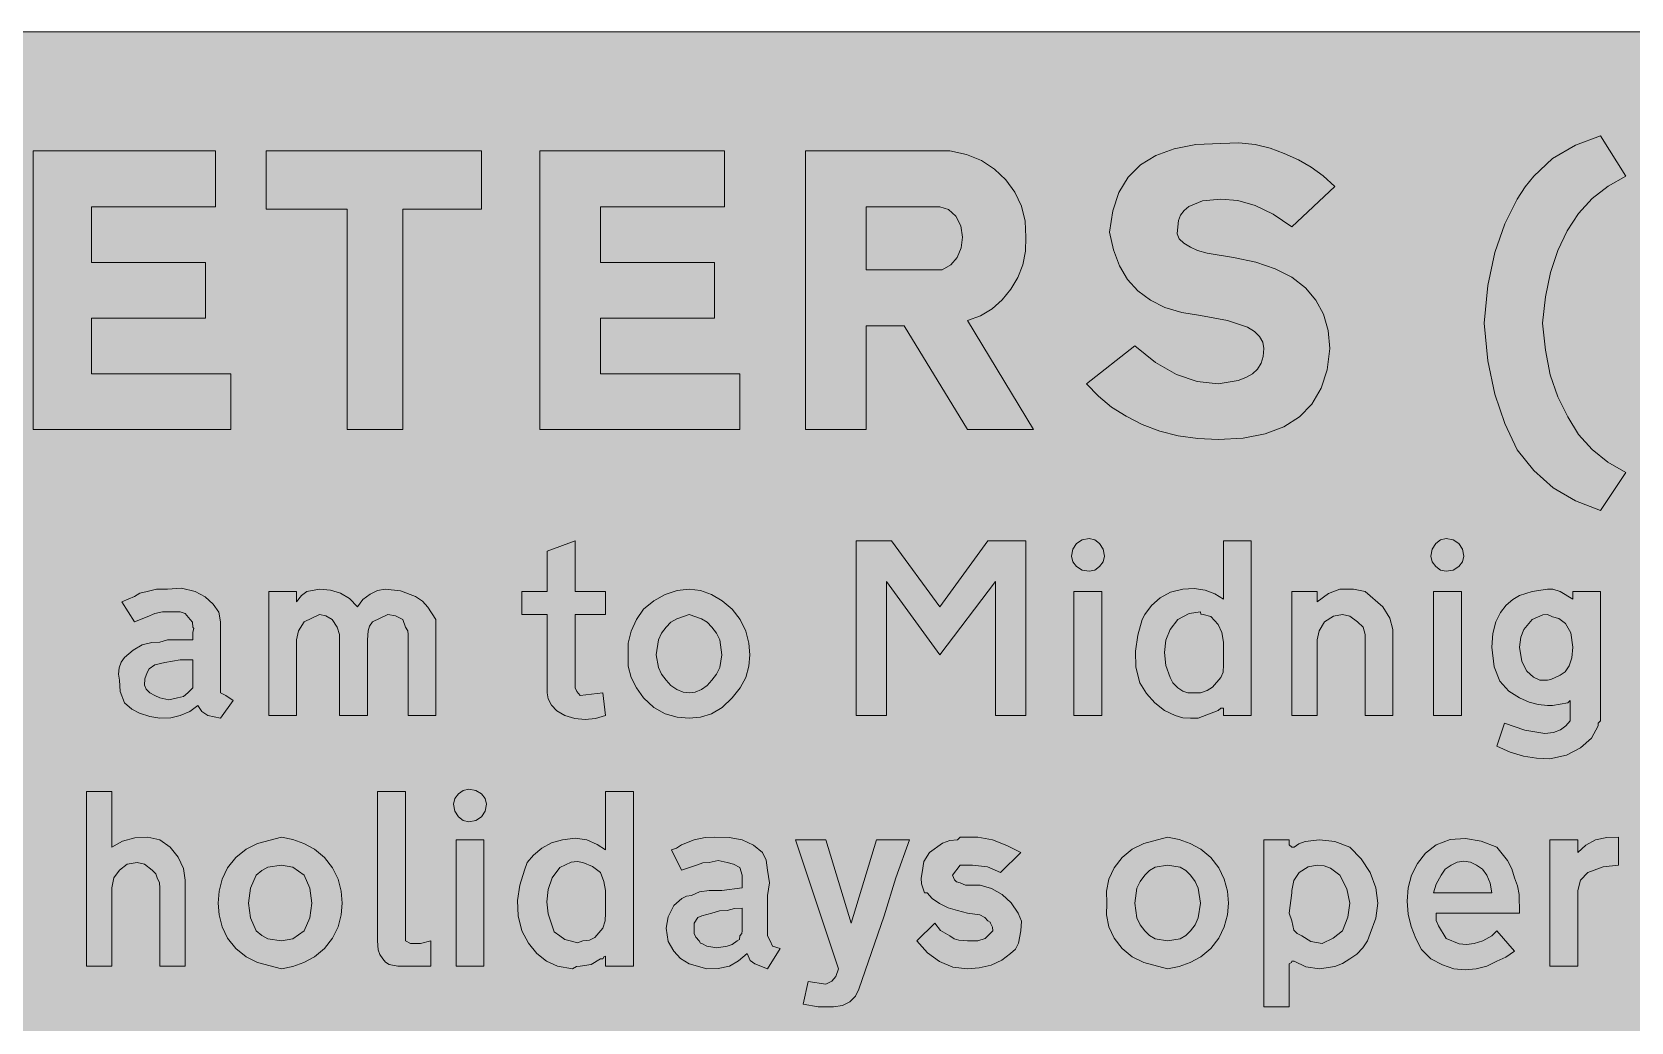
# Model space of a CAD drawing. Header units: metres. Extents: x 10 to 559, y 12 to 260.
# Drawn here: x 168 to 281.7, y 189.5 to 259.9 of the extents above; entities that cross this region are included whole.
import ezdxf

# ---------------------------------------------------------------- set-up
doc = ezdxf.new("R2010")
doc.units = ezdxf.units.M
for name, color, linetype, true_color in [('FILL_BLACK_000000', 7, 'Continuous', 0x000000), ('FILL_YELLOW_FFFF00', 7, 'Continuous', 0xffff00), ('STROKE_BLACK_000000', 7, 'Continuous', 0x000000)]:
    doc.layers.add(name, color=color, linetype=linetype, true_color=true_color)

msp = doc.modelspace()

# ---------------------------------------------------------------- hatches: boundary and pattern name
at = {"layer": 'FILL_BLACK_000000', "true_color": 0x000000}
h = msp.add_hatch(color=7, dxfattribs=at)
h.dxf.hatch_style = 1
h.paths.add_polyline_path([(275.61, 237.29), (275.96, 235.55), (276.49, 233.98), (277.2, 232.56), (277.97, 231.31), (278.93, 230.24), (280.06, 229.35), (281.34, 228.6), (279.54, 225.9), (277.75, 226.58), (276.16, 227.52), (274.78, 228.74), (273.6, 230.22), (272.73, 232.08), (272.02, 234.18), (271.52, 236.55), (271.26, 239.22), (271.52, 241.89), (272.02, 244.24), (272.73, 246.28), (273.6, 248.04), (274.17, 248.92), (274.79, 249.68), (276.12, 250.92), (277.76, 251.87), (279.54, 252.54), (281.34, 249.66), (280.07, 248.96), (278.94, 248.08), (277.97, 247.02), (277.15, 245.79), (276.49, 244.39), (275.97, 242.83), (275.61, 241.1), (275.4, 239.22), (275.61, 237.29)])
h = msp.add_hatch(color=7, dxfattribs=at)
h.dxf.hatch_style = 1
h.paths.add_polyline_path([(172.26, 235.62), (182.16, 235.62), (182.16, 231.66), (168.12, 231.66), (168.12, 251.46), (181.08, 251.46), (181.08, 247.5), (172.26, 247.5), (172.26, 243.54), (180.36, 243.54), (180.36, 239.58), (172.26, 239.58), (172.26, 235.62)])
h = msp.add_hatch(color=7, dxfattribs=at)
h.dxf.hatch_style = 1
h.paths.add_polyline_path([(194.4, 231.66), (190.44, 231.66), (190.44, 247.32), (184.68, 247.32), (184.68, 251.46), (199.98, 251.46), (199.98, 247.32), (194.4, 247.32), (194.4, 231.66)])
h = msp.add_hatch(color=7, dxfattribs=at)
h.dxf.hatch_style = 1
h.paths.add_polyline_path([(208.44, 235.62), (218.34, 235.62), (218.34, 231.66), (204.12, 231.66), (204.12, 251.46), (217.26, 251.46), (217.26, 247.5), (208.44, 247.5), (208.44, 243.54), (216.54, 243.54), (216.54, 239.58), (208.44, 239.58), (208.44, 235.62)])
h = msp.add_hatch(color=7, dxfattribs=at)
h.dxf.hatch_style = 1
h.paths.add_polyline_path([(223.02, 231.66), (223.02, 251.46), (233.28, 251.46), (234.45, 251.22), (235.52, 250.78), (236.46, 250.17), (237.26, 249.41), (237.9, 248.53), (238.37, 247.54), (238.63, 246.47), (238.68, 245.34), (238.66, 244.34), (238.46, 243.37), (238.11, 242.46), (237.62, 241.63), (237, 240.88), (236.28, 240.25), (235.45, 239.75), (234.54, 239.4), (239.22, 231.66), (234.54, 231.66), (230.04, 239.04), (227.34, 239.04), (227.34, 231.66), (223.02, 231.66)])
h.paths.add_polyline_path([(232.74, 243), (233.34, 243.37), (233.8, 243.9), (234.08, 244.57), (234.18, 245.34), (234.05, 246.13), (233.71, 246.83), (233.19, 247.31), (232.56, 247.5), (227.34, 247.5), (227.34, 243), (232.38, 243), (232.74, 243)], flags=16)
h = msp.add_hatch(color=7, dxfattribs=at)
h.dxf.hatch_style = 1
h.paths.add_polyline_path([(249.44, 245.58), (249.59, 245.21), (249.91, 244.9), (250.38, 244.62), (250.88, 244.38), (251.57, 244.19), (253.44, 243.9), (255.03, 243.56), (256.41, 243.09), (257.58, 242.48), (258.55, 241.74), (259.3, 240.86), (259.84, 239.85), (260.17, 238.7), (260.28, 237.42), (260.09, 235.9), (259.68, 234.59), (259.02, 233.47), (258.14, 232.56), (257.03, 231.85), (255.7, 231.35), (254.14, 231.04), (252.36, 230.94), (250.91, 231.01), (249.52, 231.21), (248.21, 231.55), (246.96, 232.02), (245.81, 232.6), (244.78, 233.26), (243.85, 234.02), (243, 234.9), (246.42, 237.6), (247.9, 236.42), (249.39, 235.58), (250.87, 235.07), (252.36, 234.9), (253.78, 235.14), (254.33, 235.35), (254.79, 235.62), (255.14, 235.96), (255.4, 236.37), (255.55, 236.85), (255.6, 237.42), (255.52, 237.87), (255.3, 238.27), (254.94, 238.62), (254.43, 238.93), (253.02, 239.42), (251.1, 239.76), (249.76, 239.97), (248.57, 240.33), (247.53, 240.85), (246.64, 241.52), (245.91, 242.33), (245.33, 243.3), (244.9, 244.43), (244.62, 245.7), (244.86, 247.21), (245.3, 248.51), (245.96, 249.59), (246.82, 250.47), (247.91, 251.15), (249.23, 251.62), (250.77, 251.91), (252.54, 252), (253.83, 252.04), (254.99, 251.91), (256.06, 251.65), (257.04, 251.28), (258.06, 250.84), (258.97, 250.31), (259.82, 249.69), (260.64, 248.94), (257.58, 246.06), (256.26, 246.98), (254.99, 247.59), (253.76, 247.93), (252.54, 248.04), (251.23, 247.91), (250.27, 247.52), (249.93, 247.24), (249.68, 246.9), (249.53, 246.51), (249.48, 246.06), (249.44, 245.58)])
h = msp.add_hatch(color=7, dxfattribs=at)
h.dxf.hatch_style = 1
h.paths.add_polyline_path([(206.75, 213.03), (207, 212.76), (208.62, 212.94), (208.8, 211.32), (208.1, 211.12), (207.36, 211.05), (206.62, 211.12), (205.92, 211.32), (205.34, 211.65), (204.95, 212.06), (204.73, 212.51), (204.66, 212.94), (204.66, 218.52), (202.86, 218.52), (202.86, 220.14), (204.66, 220.14), (204.66, 223.02), (206.64, 223.74), (206.64, 220.14), (208.8, 220.14), (208.8, 218.52), (206.64, 218.52), (206.64, 213.3), (206.75, 213.03)])
h = msp.add_hatch(color=7, dxfattribs=at)
h.dxf.hatch_style = 1
h.paths.add_polyline_path([(226.62, 223.74), (229.14, 223.74), (232.56, 219.06), (235.98, 223.74), (238.68, 223.74), (238.68, 211.32), (236.52, 211.32), (236.52, 220.86), (232.56, 215.64), (228.78, 220.86), (228.78, 211.32), (226.62, 211.32), (226.62, 223.74)])
h = msp.add_hatch(color=7, dxfattribs=at)
h.dxf.hatch_style = 1
h.paths.add_polyline_path([(244.17, 222.26), (243.92, 221.92), (243.58, 221.67), (243.18, 221.58), (242.68, 221.67), (242.28, 221.92), (242.02, 222.26), (241.92, 222.66), (242.02, 223.16), (242.28, 223.56), (242.68, 223.82), (243.18, 223.92), (243.58, 223.82), (243.92, 223.56), (244.17, 223.16), (244.26, 222.66), (244.17, 222.26)])
h = msp.add_hatch(color=7, dxfattribs=at)
h.dxf.hatch_style = 1
h.paths.add_polyline_path([(249.84, 211.16), (249.3, 211.32), (248.53, 211.69), (247.84, 212.22), (247.25, 212.89), (246.78, 213.66), (246.5, 214.77), (246.47, 215.91), (246.63, 217.05), (246.96, 218.16), (247.14, 218.52), (247.61, 219.16), (248.22, 219.69), (248.96, 220.09), (249.84, 220.32), (250.64, 220.36), (251.42, 220.23), (252.12, 219.97), (252.72, 219.6), (252.72, 223.74), (254.7, 223.74), (254.7, 211.32), (252.72, 211.32), (252.72, 211.68), (252.72, 211.79), (252.72, 211.86), (252.54, 211.86), (252.36, 211.68), (250.92, 211.14), (250.38, 211.14), (249.84, 211.16)])
h.paths.add_polyline_path([(251.96, 213.35), (252.54, 214.02), (252.7, 214.4), (252.72, 214.92), (252.72, 216.54), (252.61, 217.24), (252.36, 217.8), (251.82, 218.36), (251.28, 218.52), (251.12, 218.54), (251.1, 218.7), (250.29, 218.57), (249.48, 218.16), (248.94, 217.44), (248.64, 216.68), (248.54, 215.8), (248.64, 214.88), (248.94, 214.02), (249.14, 213.66), (249.48, 213.3), (249.84, 213.05), (250.2, 212.94), (251.1, 212.94), (251.58, 213.11), (251.96, 213.35)], flags=16)
h = msp.add_hatch(color=7, dxfattribs=at)
h.dxf.hatch_style = 1
h.paths.add_polyline_path([(269.72, 222.26), (269.46, 221.92), (269.06, 221.67), (268.56, 221.58), (268.16, 221.67), (267.82, 221.92), (267.57, 222.26), (267.48, 222.66), (267.57, 223.16), (267.82, 223.56), (268.16, 223.82), (268.56, 223.92), (269.06, 223.82), (269.46, 223.56), (269.72, 223.16), (269.82, 222.66), (269.72, 222.26)])
h = msp.add_hatch(color=7, dxfattribs=at)
h.dxf.hatch_style = 1
h.paths.add_polyline_path([(175.7, 220.03), (176.22, 220.14), (176.87, 220.3), (177.66, 220.32), (178.65, 220.37), (179.64, 220.14), (180.34, 219.76), (180.9, 219.24), (181.31, 218.68), (181.44, 217.98), (181.44, 216.18), (181.44, 213.3), (181.44, 212.94), (181.8, 212.76), (182.34, 212.4), (181.44, 211.14), (180.54, 211.32), (180.11, 211.61), (179.82, 212.04), (179.26, 211.61), (178.56, 211.32), (177.91, 211.16), (177.12, 211.14), (176.4, 211.25), (175.68, 211.5), (175.14, 211.79), (174.6, 212.22), (174.29, 213.03), (174.24, 213.84), (174.17, 214.27), (174.22, 214.72), (174.37, 215.13), (174.6, 215.46), (175.23, 215.98), (175.86, 216.36), (176.56, 216.52), (177.12, 216.54), (177.66, 216.7), (178.2, 216.72), (179.46, 216.72), (179.46, 217.26), (179.53, 217.51), (179.46, 217.62), (179.44, 217.96), (179.28, 218.16), (178.92, 218.57), (178.56, 218.7), (177.3, 218.7), (176.76, 218.59), (176.22, 218.34), (175.32, 217.98), (174.42, 219.42), (175.32, 219.78), (175.7, 220.03)])
h.paths.add_polyline_path([(178.38, 212.58), (178.81, 212.69), (179.1, 212.94), (179.46, 213.3), (179.46, 213.84), (179.46, 215.28), (178.56, 215.28), (177.48, 215.1), (176.76, 214.92), (176.36, 214.65), (176.22, 214.38), (176.06, 213.93), (176.04, 213.48), (176.15, 213.21), (176.4, 212.94), (176.76, 212.76), (177.12, 212.58), (177.75, 212.45), (178.38, 212.58)], flags=16)
h = msp.add_hatch(color=7, dxfattribs=at)
h.dxf.hatch_style = 1
h.paths.add_polyline_path([(186.84, 219.42), (187.2, 219.85), (187.56, 220.14), (188.46, 220.32), (189.24, 220.25), (189.95, 220.03), (190.59, 219.64), (191.16, 219.06), (191.54, 219.58), (192.06, 219.96), (192.6, 220.21), (193.14, 220.32), (194.22, 220.19), (195.3, 219.78), (195.78, 219.45), (196.16, 219.04), (196.74, 218.16), (196.74, 217.8), (196.74, 211.32), (194.76, 211.32), (194.76, 217.08), (194.74, 217.35), (194.58, 217.62), (194.4, 218.16), (193.86, 218.41), (193.32, 218.52), (192.24, 217.98), (192.03, 217.68), (191.93, 217.35), (191.88, 216.72), (191.88, 211.32), (189.9, 211.32), (189.9, 217.08), (189.72, 217.62), (189.36, 218.16), (188.91, 218.41), (188.46, 218.52), (187.38, 217.98), (186.98, 217.35), (186.84, 216.72), (186.84, 211.32), (184.86, 211.32), (184.86, 220.14), (186.84, 220.14), (186.84, 219.42)])
h = msp.add_hatch(color=7, dxfattribs=at)
h.dxf.hatch_style = 1
h.paths.add_polyline_path([(210.62, 217.33), (211, 218.15), (211.5, 218.88), (212.23, 219.48), (213.05, 219.94), (213.9, 220.22), (214.74, 220.32), (215.55, 220.22), (216.34, 219.94), (217.09, 219.48), (217.8, 218.88), (218.38, 218.15), (218.77, 217.33), (218.99, 216.48), (219.06, 215.64), (218.99, 214.83), (218.77, 214.04), (218.38, 213.29), (217.8, 212.58), (217.09, 211.9), (216.34, 211.46), (215.55, 211.21), (214.74, 211.14), (213.9, 211.21), (213.05, 211.46), (212.23, 211.9), (211.5, 212.58), (211, 213.29), (210.62, 214.04), (210.41, 214.83), (210.42, 215.64), (210.41, 216.48), (210.62, 217.33)])
h.paths.add_polyline_path([(213.45, 217.96), (213.12, 217.62), (212.78, 217.18), (212.56, 216.7), (212.4, 215.64), (212.56, 214.74), (212.78, 214.27), (213.12, 213.84), (213.45, 213.47), (213.86, 213.19), (214.31, 213), (214.74, 212.94), (215.17, 213), (215.62, 213.19), (216.03, 213.47), (216.36, 213.84), (216.7, 214.27), (216.92, 214.74), (217.08, 215.64), (216.92, 216.7), (216.7, 217.18), (216.36, 217.62), (216.03, 217.96), (215.62, 218.21), (214.74, 218.52), (213.86, 218.21), (213.45, 217.96)], flags=16)
h = msp.add_hatch(color=7, dxfattribs=at)
h.dxf.hatch_style = 1
h.paths.add_polyline_path([(244.08, 220.14), (244.08, 211.32), (242.1, 211.32), (242.1, 220.14), (244.08, 220.14)])
h = msp.add_hatch(color=7, dxfattribs=at)
h.dxf.hatch_style = 1
h.paths.add_polyline_path([(260.55, 218.39), (259.92, 217.98), (259.52, 217.35), (259.38, 216.72), (259.38, 211.32), (257.58, 211.32), (257.58, 220.14), (259.38, 220.14), (259.38, 219.42), (260.19, 220.01), (261, 220.32), (261.97, 220.3), (262.8, 220.14), (264.06, 219.06), (264.56, 218.25), (264.78, 217.44), (264.78, 211.32), (262.8, 211.32), (262.8, 217.08), (262.67, 217.6), (262.26, 217.98), (261.72, 218.39), (261.18, 218.52), (260.55, 218.39)])
h = msp.add_hatch(color=7, dxfattribs=at)
h.dxf.hatch_style = 1
h.paths.add_polyline_path([(269.64, 220.14), (269.64, 211.32), (267.66, 211.32), (267.66, 220.14), (269.64, 220.14)])
h = msp.add_hatch(color=7, dxfattribs=at)
h.dxf.hatch_style = 1
h.paths.add_polyline_path([(275.58, 210.06), (276.19, 210.12), (276.68, 210.31), (277.07, 210.59), (277.38, 210.96), (277.38, 211.14), (277.38, 211.5), (277.38, 212.4), (277.27, 212.29), (277.2, 212.22), (276.12, 212.04), (275.76, 212.04), (275.11, 212.11), (274.47, 212.27), (273.78, 212.58), (273.01, 213.07), (272.38, 213.77), (271.96, 214.78), (271.8, 216.18), (271.88, 217.17), (272.1, 217.99), (272.43, 218.65), (272.83, 219.17), (273.29, 219.57), (273.77, 219.85), (274.68, 220.14), (275.76, 220.32), (276.14, 220.3), (276.66, 220.14), (277.56, 219.6), (277.56, 220.14), (279.54, 220.14), (279.54, 210.96), (279.36, 210.78), (279.36, 210.6), (278.9, 209.73), (278.12, 209.03), (277.11, 208.52), (275.94, 208.26), (274.99, 208.3), (274.05, 208.44), (273.1, 208.72), (272.16, 209.16), (272.7, 210.78), (274.14, 210.29), (275.58, 210.06)])
h.paths.add_polyline_path([(274.68, 218.16), (274.09, 217.44), (273.87, 216.89), (273.78, 216.18), (273.93, 215.16), (274.3, 214.47), (274.77, 214.05), (275.22, 213.84), (275.58, 213.84), (275.76, 213.84), (276.01, 213.89), (276.66, 214.2), (277.03, 214.43), (277.31, 214.85), (277.5, 215.44), (277.56, 216.18), (277.41, 217.2), (277.04, 217.87), (276.57, 218.23), (276.12, 218.34), (275.76, 218.52), (275.42, 218.48), (274.68, 218.16)], flags=16)
h = msp.add_hatch(color=7, dxfattribs=at)
h.dxf.hatch_style = 1
h.paths.add_polyline_path([(174.46, 202.4), (175.34, 202.64), (176.26, 202.67), (177.12, 202.5), (177.86, 201.97), (178.43, 201.26), (178.79, 200.45), (178.92, 199.62), (178.92, 193.5), (177.12, 193.5), (177.12, 199.08), (177.1, 199.44), (176.94, 199.8), (176.83, 200.07), (176.58, 200.34), (176.04, 200.75), (175.5, 200.88), (174.8, 200.75), (174.24, 200.34), (173.84, 199.78), (173.7, 199.08), (173.7, 193.5), (171.9, 193.5), (171.9, 205.92), (173.7, 205.92), (173.7, 201.96), (174.46, 202.4)])
h = msp.add_hatch(color=7, dxfattribs=at)
h.dxf.hatch_style = 1
h.paths.add_polyline_path([(192.6, 205.92), (194.58, 205.92), (194.58, 195.66), (194.58, 195.3), (194.94, 195.12), (195.66, 195.12), (196.38, 195.3), (196.38, 193.5), (195.3, 193.5), (194.04, 193.5), (193.43, 193.64), (193.15, 193.8), (192.96, 194.04), (192.75, 194.34), (192.65, 194.67), (192.6, 195.3), (192.6, 205.92)])
h = msp.add_hatch(color=7, dxfattribs=at)
h.dxf.hatch_style = 1
h.paths.add_polyline_path([(200.24, 204.52), (199.98, 204.12), (199.58, 203.86), (199.08, 203.76), (198.68, 203.86), (198.34, 204.12), (198.09, 204.52), (198, 205.02), (198.09, 205.42), (198.34, 205.76), (198.68, 206.01), (199.08, 206.1), (199.58, 206.01), (199.98, 205.76), (200.24, 205.42), (200.34, 205.02), (200.24, 204.52)])
h = msp.add_hatch(color=7, dxfattribs=at)
h.dxf.hatch_style = 1
h.paths.add_polyline_path([(207, 193.5), (206.73, 193.48), (206.46, 193.32), (205.38, 193.5), (204.61, 193.87), (203.92, 194.42), (203.33, 195.15), (202.86, 196.02), (202.58, 197.1), (202.55, 198.18), (202.71, 199.26), (203.04, 200.34), (203.22, 200.88), (203.69, 201.41), (204.28, 201.89), (204.97, 202.27), (205.74, 202.5), (206.65, 202.62), (207.47, 202.48), (208.2, 202.17), (208.8, 201.78), (208.8, 205.92), (210.78, 205.92), (210.78, 193.5), (208.8, 193.5), (208.8, 194.22), (208.71, 194.2), (208.62, 194.04), (208.44, 194.04), (207.79, 193.64), (207, 193.5)])
h.paths.add_polyline_path([(208.04, 195.55), (208.62, 196.2), (208.78, 196.74), (208.8, 197.28), (208.8, 198.9), (208.69, 199.53), (208.44, 200.16), (207.88, 200.59), (207.18, 200.88), (206.78, 200.95), (206.37, 200.9), (205.56, 200.52), (205.02, 199.8), (204.72, 198.96), (204.62, 198.09), (204.72, 197.22), (205.02, 196.38), (205.16, 195.95), (205.56, 195.66), (205.92, 195.41), (206.28, 195.3), (206.8, 195.17), (207.18, 195.3), (207.66, 195.36), (208.04, 195.55)], flags=16)
h = msp.add_hatch(color=7, dxfattribs=at)
h.dxf.hatch_style = 1
h.paths.add_polyline_path([(181.55, 199.69), (181.94, 200.51), (182.52, 201.24), (183.25, 201.82), (184.07, 202.23), (185.76, 202.68), (186.57, 202.51), (187.36, 202.23), (188.11, 201.82), (188.82, 201.24), (189.4, 200.51), (189.79, 199.69), (190.01, 198.84), (190.08, 198), (190.01, 197.16), (189.79, 196.31), (189.4, 195.49), (188.82, 194.76), (188.11, 194.18), (187.36, 193.77), (186.57, 193.49), (185.76, 193.32), (184.07, 193.77), (183.25, 194.18), (182.52, 194.76), (181.94, 195.49), (181.55, 196.31), (181.33, 197.16), (181.26, 198), (181.33, 198.84), (181.55, 199.69)])
h.paths.add_polyline_path([(184.37, 200.32), (183.96, 199.98), (183.56, 199.06), (183.42, 198), (183.56, 196.94), (183.96, 196.02), (184.37, 195.68), (184.79, 195.46), (185.76, 195.3), (186.57, 195.46), (187.38, 196.02), (187.79, 196.94), (187.92, 198), (187.79, 199.06), (187.38, 199.98), (186.57, 200.54), (185.76, 200.7), (184.79, 200.54), (184.37, 200.32)], flags=16)
h = msp.add_hatch(color=7, dxfattribs=at)
h.dxf.hatch_style = 1
h.paths.add_polyline_path([(200.16, 202.5), (200.16, 193.5), (198.18, 193.5), (198.18, 202.5), (200.16, 202.5)])
h = msp.add_hatch(color=7, dxfattribs=at)
h.dxf.hatch_style = 1
h.paths.add_polyline_path([(214.2, 202.14), (215.1, 202.5), (215.89, 202.66), (216.54, 202.68), (217.6, 202.66), (218.52, 202.5), (219.31, 202.12), (219.96, 201.6), (220.21, 201.04), (220.32, 200.34), (220.45, 199.44), (220.32, 198.54), (220.32, 195.66), (220.5, 195.3), (220.68, 194.94), (221.22, 194.76), (220.32, 193.32), (219.42, 193.68), (219.08, 193.91), (218.88, 194.4), (218.25, 193.88), (217.62, 193.5), (216.81, 193.34), (216, 193.32), (214.74, 193.68), (214.13, 194.06), (213.66, 194.58), (213.25, 195.26), (213.12, 196.2), (213.25, 197.01), (213.66, 197.82), (214.22, 198.32), (214.55, 198.48), (214.92, 198.54), (215.48, 198.79), (216.18, 198.9), (217.08, 198.9), (218.52, 199.08), (218.52, 199.44), (218.52, 199.98), (218.34, 200.52), (217.89, 200.77), (217.44, 200.88), (216.81, 201.02), (216.18, 200.88), (215.73, 200.86), (215.28, 200.7), (214.2, 200.34), (213.48, 201.78), (213.84, 201.89), (214.2, 202.14)])
h.paths.add_polyline_path([(217.44, 194.94), (217.8, 195.05), (218.16, 195.3), (218.32, 195.41), (218.34, 195.66), (218.5, 195.84), (218.52, 196.02), (218.52, 197.64), (217.98, 197.62), (217.44, 197.46), (216.9, 197.44), (216.36, 197.28), (215.64, 197.1), (215.37, 196.97), (215.1, 196.56), (215.1, 195.84), (215.21, 195.57), (215.46, 195.3), (215.55, 195.14), (215.64, 195.12), (216, 194.94), (216.72, 194.81), (217.44, 194.94)], flags=16)
h = msp.add_hatch(color=7, dxfattribs=at)
h.dxf.hatch_style = 1
h.paths.add_polyline_path([(225.36, 193.32), (222.3, 202.5), (224.46, 202.5), (226.26, 196.56), (228.06, 202.5), (230.4, 202.5), (229.43, 199.8), (228.6, 197.1), (226.8, 191.88), (226.57, 191.38), (226.17, 190.98), (225.64, 190.72), (225, 190.62), (223.92, 190.62), (222.84, 190.8), (223.2, 192.42), (224.46, 192.24), (224.89, 192.44), (225.18, 192.78), (225.36, 193.32)])
h = msp.add_hatch(color=7, dxfattribs=at)
h.dxf.hatch_style = 1
h.paths.add_polyline_path([(234.9, 199.26), (235.44, 199.26), (236.24, 199.03), (236.99, 198.61), (237.64, 198.02), (238.14, 197.28), (238.36, 196.72), (238.32, 196.02), (238.16, 195.14), (237.94, 194.73), (237.6, 194.4), (236.97, 193.93), (236.21, 193.59), (235.37, 193.39), (234.54, 193.32), (233.5, 193.45), (232.54, 193.84), (231.68, 194.46), (230.94, 195.3), (232.2, 196.56), (232.61, 196.04), (233.28, 195.66), (233.58, 195.45), (233.91, 195.35), (234.54, 195.3), (235.26, 195.3), (235.8, 195.48), (236.34, 196.02), (236.32, 196.29), (236.16, 196.56), (236.14, 196.65), (235.98, 196.74), (235.76, 196.98), (235.4, 197.15), (234.54, 197.28), (233.82, 197.46), (233.15, 197.66), (232.54, 197.96), (232.02, 198.32), (231.66, 198.72), (231.55, 198.72), (231.48, 198.72), (231.26, 199.37), (231.23, 199.76), (231.3, 200.16), (231.43, 200.95), (231.84, 201.6), (232.76, 202.25), (233.28, 202.44), (233.82, 202.5), (234, 202.68), (234.18, 202.68), (235.26, 202.69), (236.32, 202.48), (237.34, 202.1), (238.32, 201.6), (236.88, 200.16), (235.96, 200.57), (234.9, 200.7), (234, 200.7), (233.46, 199.98), (233.6, 199.64), (233.76, 199.5), (234, 199.44), (234.38, 199.28), (234.9, 199.26)])
h = msp.add_hatch(color=7, dxfattribs=at)
h.dxf.hatch_style = 1
h.paths.add_polyline_path([(244.57, 199.69), (244.95, 200.51), (245.52, 201.24), (246.25, 201.82), (247.07, 202.23), (248.76, 202.68), (249.57, 202.51), (250.36, 202.23), (251.11, 201.82), (251.82, 201.24), (252.4, 200.51), (252.79, 199.69), (253.01, 198.84), (253.08, 198), (253.01, 197.16), (252.79, 196.31), (252.4, 195.49), (251.82, 194.76), (251.11, 194.18), (250.36, 193.77), (249.57, 193.49), (248.76, 193.32), (247.07, 193.77), (246.25, 194.18), (245.52, 194.76), (244.95, 195.49), (244.57, 196.31), (244.41, 197.16), (244.44, 198), (244.41, 198.84), (244.57, 199.69)])
h.paths.add_polyline_path([(247.47, 200.32), (247.14, 199.98), (246.8, 199.54), (246.58, 199.06), (246.42, 198), (246.58, 196.94), (246.8, 196.46), (247.14, 196.02), (247.47, 195.68), (247.88, 195.46), (248.76, 195.3), (249.64, 195.46), (250.05, 195.68), (250.38, 196.02), (250.72, 196.46), (250.94, 196.94), (251.1, 198), (250.94, 199.06), (250.72, 199.54), (250.38, 199.98), (250.05, 200.32), (249.64, 200.54), (248.76, 200.7), (247.88, 200.54), (247.47, 200.32)], flags=16)
h = msp.add_hatch(color=7, dxfattribs=at)
h.dxf.hatch_style = 1
h.paths.add_polyline_path([(259.56, 202.5), (260.64, 202.37), (261.72, 201.96), (262.51, 201.13), (263.16, 200.16), (263.57, 199.08), (263.7, 198), (263.57, 196.92), (263.16, 195.84), (262.96, 195.31), (262.64, 194.81), (262.22, 194.37), (261.72, 194.04), (261.18, 193.7), (260.64, 193.48), (259.56, 193.32), (258.59, 193.46), (257.76, 193.86), (257.58, 193.86), (257.56, 193.77), (257.4, 193.68), (257.4, 190.62), (255.6, 190.62), (255.6, 202.5), (257.4, 202.5), (257.4, 202.14), (257.58, 201.96), (257.69, 201.96), (257.76, 201.96), (258.09, 202.2), (258.53, 202.37), (259.56, 202.5)])
h.paths.add_polyline_path([(257.58, 198.9), (257.58, 198.72), (257.4, 197.28), (257.58, 196.74), (257.74, 196.07), (257.96, 195.83), (258.3, 195.66), (258.95, 195.26), (259.74, 195.12), (260.53, 195.5), (261.18, 196.02), (261.58, 196.99), (261.7, 198), (261.51, 199.01), (261, 199.98), (260.33, 200.48), (259.89, 200.64), (259.38, 200.7), (258.75, 200.57), (258.12, 200.16), (257.72, 199.6), (257.58, 198.9)], flags=16)
h = msp.add_hatch(color=7, dxfattribs=at)
h.dxf.hatch_style = 1
h.paths.add_polyline_path([(267.48, 194.04), (266.81, 194.69), (266.4, 195.48), (266.06, 196.32), (265.86, 197.21), (265.79, 198.14), (265.86, 199.08), (266.09, 199.99), (266.51, 200.81), (267.1, 201.54), (267.84, 202.14), (268.84, 202.52), (269.93, 202.59), (271.05, 202.39), (272.16, 201.96), (272.93, 201.02), (273.22, 200.44), (273.42, 199.8), (273.63, 199.23), (273.74, 198.61), (273.78, 197.28), (267.84, 197.28), (267.86, 196.76), (268.02, 196.38), (268.56, 195.48), (269.48, 195.1), (270, 195.05), (270.54, 195.12), (271.17, 195.32), (271.8, 195.66), (272.16, 196.02), (273.42, 194.58), (272.79, 194.15), (272.16, 193.86), (271.45, 193.52), (270.7, 193.32), (269.91, 193.25), (269.1, 193.32), (268.29, 193.61), (267.48, 194.04)])
h.paths.add_polyline_path([(271.69, 199.42), (271.44, 199.98), (271.15, 200.41), (270.72, 200.7), (270.29, 200.9), (269.82, 200.97), (269.35, 200.9), (268.92, 200.7), (268.49, 200.41), (268.2, 199.98), (267.86, 199.35), (267.66, 198.72), (271.8, 198.72), (271.69, 199.42)], flags=16)
h = msp.add_hatch(color=7, dxfattribs=at)
h.dxf.hatch_style = 1
h.paths.add_polyline_path([(278.48, 202.12), (279.18, 202.5), (279.99, 202.66), (280.8, 202.68), (280.8, 200.7), (279.72, 200.57), (278.64, 200.16), (278.1, 199.62), (277.92, 198.9), (277.92, 193.5), (275.94, 193.5), (275.94, 202.5), (277.92, 202.5), (277.92, 201.6), (278.48, 202.12)])
at = {"layer": 'FILL_YELLOW_FFFF00', "true_color": 0xffff00}
h = msp.add_hatch(color=7, dxfattribs=at)
h.dxf.hatch_style = 1
h.paths.add_polyline_path([(553.58, 259.79), (554.9, 259.4), (556.14, 258.78), (557.28, 257.94), (558.12, 256.9), (558.74, 255.69), (559.13, 254.35), (559.26, 252.9), (559.26, 19.08), (559.13, 17.73), (558.72, 16.38), (558.07, 15.21), (557.28, 14.04), (556.11, 13.12), (554.83, 12.51), (553.51, 12.17), (552.24, 12.06), (17.1, 12.06), (15.86, 12.17), (14.6, 12.51), (13.38, 13.12), (12.24, 14.04), (11.3, 15.18), (10.62, 16.43), (10.22, 17.74), (10.08, 19.08), (10.08, 252.9), (10.22, 254.25), (10.62, 255.6), (11.3, 256.77), (12.24, 257.94), (12.71, 258.45), (13.28, 258.89), (14.58, 259.56), (15.91, 259.88), (17.1, 259.92), (552.24, 259.92), (553.58, 259.79)])

# ---------------------------------------------------------------- linework, layer by layer
at = {"layer": 'FILL_BLACK_000000', "lineweight": 0, "true_color": 0x000000}
for points in [[(275.61, 237.29), (275.96, 235.55), (276.49, 233.98), (277.2, 232.56), (277.97, 231.31), (278.93, 230.24), (280.06, 229.35), (281.34, 228.6), (279.54, 225.9), (277.75, 226.58), (276.16, 227.52), (274.78, 228.74), (273.6, 230.22), (272.73, 232.08), (272.02, 234.18), (271.52, 236.55), (271.26, 239.22), (271.52, 241.89), (272.02, 244.24), (272.73, 246.28), (273.6, 248.04), (274.17, 248.92), (274.79, 249.68), (276.12, 250.92), (277.76, 251.87), (279.54, 252.54), (281.34, 249.66), (280.07, 248.96), (278.94, 248.08), (277.97, 247.02), (277.15, 245.79), (276.49, 244.39), (275.97, 242.83), (275.61, 241.1), (275.4, 239.22)], [(172.26, 235.62), (182.16, 235.62), (182.16, 231.66), (168.12, 231.66), (168.12, 251.46), (181.08, 251.46), (181.08, 247.5), (172.26, 247.5), (172.26, 243.54), (180.36, 243.54), (180.36, 239.58), (172.26, 239.58)], [(194.4, 231.66), (190.44, 231.66), (190.44, 247.32), (184.68, 247.32), (184.68, 251.46), (199.98, 251.46), (199.98, 247.32), (194.4, 247.32)], [(208.44, 235.62), (218.34, 235.62), (218.34, 231.66), (204.12, 231.66), (204.12, 251.46), (217.26, 251.46), (217.26, 247.5), (208.44, 247.5), (208.44, 243.54), (216.54, 243.54), (216.54, 239.58), (208.44, 239.58)], [(223.02, 231.66), (223.02, 251.46), (233.28, 251.46), (234.45, 251.22), (235.52, 250.78), (236.46, 250.17), (237.26, 249.41), (237.9, 248.53), (238.37, 247.54), (238.63, 246.47), (238.68, 245.34), (238.66, 244.34), (238.46, 243.37), (238.11, 242.46), (237.62, 241.63), (237, 240.88), (236.28, 240.25), (235.45, 239.75), (234.54, 239.4), (239.22, 231.66), (234.54, 231.66), (230.04, 239.04), (227.34, 239.04), (227.34, 231.66)], [(249.44, 245.58), (249.59, 245.21), (249.91, 244.9), (250.38, 244.62), (250.88, 244.38), (251.57, 244.19), (253.44, 243.9), (255.03, 243.56), (256.41, 243.09), (257.58, 242.48), (258.55, 241.74), (259.3, 240.86), (259.84, 239.85), (260.17, 238.7), (260.28, 237.42), (260.09, 235.9), (259.68, 234.59), (259.02, 233.47), (258.14, 232.56), (257.03, 231.85), (255.7, 231.35), (254.14, 231.04), (252.36, 230.94), (250.91, 231.01), (249.52, 231.21), (248.21, 231.55), (246.96, 232.02), (245.81, 232.6), (244.78, 233.26), (243.85, 234.02), (243, 234.9), (246.42, 237.6), (247.9, 236.42), (249.39, 235.58), (250.87, 235.07), (252.36, 234.9), (253.78, 235.14), (254.33, 235.35), (254.79, 235.62), (255.14, 235.96), (255.4, 236.37), (255.55, 236.85), (255.6, 237.42), (255.52, 237.87), (255.3, 238.27), (254.94, 238.62), (254.43, 238.93), (253.02, 239.42), (251.1, 239.76), (249.76, 239.97), (248.57, 240.33), (247.53, 240.85), (246.64, 241.52), (245.91, 242.33), (245.33, 243.3), (244.9, 244.43), (244.62, 245.7), (244.86, 247.21), (245.3, 248.51), (245.96, 249.59), (246.82, 250.47), (247.91, 251.15), (249.23, 251.62), (250.77, 251.91), (252.54, 252), (253.83, 252.04), (254.99, 251.91), (256.06, 251.65), (257.04, 251.28), (258.06, 250.84), (258.97, 250.31), (259.82, 249.69), (260.64, 248.94), (257.58, 246.06), (256.26, 246.98), (254.99, 247.59), (253.76, 247.93), (252.54, 248.04), (251.23, 247.91), (250.27, 247.52), (249.93, 247.24), (249.68, 246.9), (249.53, 246.51), (249.48, 246.06)], [(232.74, 243), (233.34, 243.37), (233.8, 243.9), (234.08, 244.57), (234.18, 245.34), (234.05, 246.13), (233.71, 246.83), (233.19, 247.31), (232.56, 247.5), (227.34, 247.5), (227.34, 243), (232.38, 243)], [(206.75, 213.03), (207, 212.76), (208.62, 212.94), (208.8, 211.32), (208.1, 211.12), (207.36, 211.05), (206.62, 211.12), (205.92, 211.32), (205.34, 211.65), (204.95, 212.06), (204.73, 212.51), (204.66, 212.94), (204.66, 218.52), (202.86, 218.52), (202.86, 220.14), (204.66, 220.14), (204.66, 223.02), (206.64, 223.74), (206.64, 220.14), (208.8, 220.14), (208.8, 218.52), (206.64, 218.52), (206.64, 213.3)], [(226.62, 223.74), (229.14, 223.74), (232.56, 219.06), (235.98, 223.74), (238.68, 223.74), (238.68, 211.32), (236.52, 211.32), (236.52, 220.86), (232.56, 215.64), (228.78, 220.86), (228.78, 211.32), (226.62, 211.32)], [(244.17, 222.26), (243.92, 221.92), (243.58, 221.67), (243.18, 221.58), (242.68, 221.67), (242.28, 221.92), (242.02, 222.26), (241.92, 222.66), (242.02, 223.16), (242.28, 223.56), (242.68, 223.82), (243.18, 223.92), (243.58, 223.82), (243.92, 223.56), (244.17, 223.16), (244.26, 222.66)], [(249.84, 211.16), (249.3, 211.32), (248.53, 211.69), (247.84, 212.22), (247.25, 212.89), (246.78, 213.66), (246.5, 214.77), (246.47, 215.91), (246.63, 217.05), (246.96, 218.16), (247.14, 218.52), (247.61, 219.16), (248.22, 219.69), (248.96, 220.09), (249.84, 220.32), (250.64, 220.36), (251.42, 220.23), (252.12, 219.97), (252.72, 219.6), (252.72, 223.74), (254.7, 223.74), (254.7, 211.32), (252.72, 211.32), (252.72, 211.68), (252.72, 211.79), (252.72, 211.86), (252.54, 211.86), (252.36, 211.68), (250.92, 211.14), (250.38, 211.14)], [(269.72, 222.26), (269.46, 221.92), (269.06, 221.67), (268.56, 221.58), (268.16, 221.67), (267.82, 221.92), (267.57, 222.26), (267.48, 222.66), (267.57, 223.16), (267.82, 223.56), (268.16, 223.82), (268.56, 223.92), (269.06, 223.82), (269.46, 223.56), (269.72, 223.16), (269.82, 222.66)], [(175.7, 220.03), (176.22, 220.14), (176.87, 220.3), (177.66, 220.32), (178.65, 220.37), (179.64, 220.14), (180.34, 219.76), (180.9, 219.24), (181.31, 218.68), (181.44, 217.98), (181.44, 216.18), (181.44, 213.3), (181.44, 212.94), (181.8, 212.76), (182.34, 212.4), (181.44, 211.14), (180.54, 211.32), (180.11, 211.61), (179.82, 212.04), (179.26, 211.61), (178.56, 211.32), (177.91, 211.16), (177.12, 211.14), (176.4, 211.25), (175.68, 211.5), (175.14, 211.79), (174.6, 212.22), (174.29, 213.03), (174.24, 213.84), (174.17, 214.27), (174.22, 214.72), (174.37, 215.13), (174.6, 215.46), (175.23, 215.98), (175.86, 216.36), (176.56, 216.52), (177.12, 216.54), (177.66, 216.7), (178.2, 216.72), (179.46, 216.72), (179.46, 217.26), (179.53, 217.51), (179.46, 217.62), (179.44, 217.96), (179.28, 218.16), (178.92, 218.57), (178.56, 218.7), (177.3, 218.7), (176.76, 218.59), (176.22, 218.34), (175.32, 217.98), (174.42, 219.42), (175.32, 219.78)], [(186.84, 219.42), (187.2, 219.85), (187.56, 220.14), (188.46, 220.32), (189.24, 220.25), (189.95, 220.03), (190.59, 219.64), (191.16, 219.06), (191.54, 219.58), (192.06, 219.96), (192.6, 220.21), (193.14, 220.32), (194.22, 220.19), (195.3, 219.78), (195.78, 219.45), (196.16, 219.04), (196.74, 218.16), (196.74, 217.8), (196.74, 211.32), (194.76, 211.32), (194.76, 217.08), (194.74, 217.35), (194.58, 217.62), (194.4, 218.16), (193.86, 218.41), (193.32, 218.52), (192.24, 217.98), (192.03, 217.68), (191.93, 217.35), (191.88, 216.72), (191.88, 211.32), (189.9, 211.32), (189.9, 217.08), (189.72, 217.62), (189.36, 218.16), (188.91, 218.41), (188.46, 218.52), (187.38, 217.98), (186.98, 217.35), (186.84, 216.72), (186.84, 211.32), (184.86, 211.32), (184.86, 220.14), (186.84, 220.14)], [(210.62, 217.33), (211, 218.15), (211.5, 218.88), (212.23, 219.48), (213.05, 219.94), (213.9, 220.22), (214.74, 220.32), (215.55, 220.22), (216.34, 219.94), (217.09, 219.48), (217.8, 218.88), (218.38, 218.15), (218.77, 217.33), (218.99, 216.48), (219.06, 215.64), (218.99, 214.83), (218.77, 214.04), (218.38, 213.29), (217.8, 212.58), (217.09, 211.9), (216.34, 211.46), (215.55, 211.21), (214.74, 211.14), (213.9, 211.21), (213.05, 211.46), (212.23, 211.9), (211.5, 212.58), (211, 213.29), (210.62, 214.04), (210.41, 214.83), (210.42, 215.64), (210.41, 216.48)], [(244.08, 220.14), (244.08, 211.32), (242.1, 211.32), (242.1, 220.14)], [(260.55, 218.39), (259.92, 217.98), (259.52, 217.35), (259.38, 216.72), (259.38, 211.32), (257.58, 211.32), (257.58, 220.14), (259.38, 220.14), (259.38, 219.42), (260.19, 220.01), (261, 220.32), (261.97, 220.3), (262.8, 220.14), (264.06, 219.06), (264.56, 218.25), (264.78, 217.44), (264.78, 211.32), (262.8, 211.32), (262.8, 217.08), (262.67, 217.6), (262.26, 217.98), (261.72, 218.39), (261.18, 218.52)], [(269.64, 220.14), (269.64, 211.32), (267.66, 211.32), (267.66, 220.14)], [(275.58, 210.06), (276.19, 210.12), (276.68, 210.31), (277.07, 210.59), (277.38, 210.96), (277.38, 211.14), (277.38, 211.5), (277.38, 212.4), (277.27, 212.29), (277.2, 212.22), (276.12, 212.04), (275.76, 212.04), (275.11, 212.11), (274.47, 212.27), (273.78, 212.58), (273.01, 213.07), (272.38, 213.77), (271.96, 214.78), (271.8, 216.18), (271.88, 217.17), (272.1, 217.99), (272.43, 218.65), (272.83, 219.17), (273.29, 219.57), (273.77, 219.85), (274.68, 220.14), (275.76, 220.32), (276.14, 220.3), (276.66, 220.14), (277.56, 219.6), (277.56, 220.14), (279.54, 220.14), (279.54, 210.96), (279.36, 210.78), (279.36, 210.6), (278.9, 209.73), (278.12, 209.03), (277.11, 208.52), (275.94, 208.26), (274.99, 208.3), (274.05, 208.44), (273.1, 208.72), (272.16, 209.16), (272.7, 210.78), (274.14, 210.29)], [(213.45, 217.96), (213.12, 217.62), (212.78, 217.18), (212.56, 216.7), (212.4, 215.64), (212.56, 214.74), (212.78, 214.27), (213.12, 213.84), (213.45, 213.47), (213.86, 213.19), (214.31, 213), (214.74, 212.94), (215.17, 213), (215.62, 213.19), (216.03, 213.47), (216.36, 213.84), (216.7, 214.27), (216.92, 214.74), (217.08, 215.64), (216.92, 216.7), (216.7, 217.18), (216.36, 217.62), (216.03, 217.96), (215.62, 218.21), (214.74, 218.52), (213.86, 218.21)], [(251.96, 213.35), (252.54, 214.02), (252.7, 214.4), (252.72, 214.92), (252.72, 216.54), (252.61, 217.24), (252.36, 217.8), (251.82, 218.36), (251.28, 218.52), (251.12, 218.54), (251.1, 218.7), (250.29, 218.57), (249.48, 218.16), (248.94, 217.44), (248.64, 216.68), (248.54, 215.8), (248.64, 214.88), (248.94, 214.02), (249.14, 213.66), (249.48, 213.3), (249.84, 213.05), (250.2, 212.94), (251.1, 212.94), (251.58, 213.11)], [(274.68, 218.16), (274.09, 217.44), (273.87, 216.89), (273.78, 216.18), (273.93, 215.16), (274.3, 214.47), (274.77, 214.05), (275.22, 213.84), (275.58, 213.84), (275.76, 213.84), (276.01, 213.89), (276.66, 214.2), (277.03, 214.43), (277.31, 214.85), (277.5, 215.44), (277.56, 216.18), (277.41, 217.2), (277.04, 217.87), (276.57, 218.23), (276.12, 218.34), (275.76, 218.52), (275.42, 218.48)], [(178.38, 212.58), (178.81, 212.69), (179.1, 212.94), (179.46, 213.3), (179.46, 213.84), (179.46, 215.28), (178.56, 215.28), (177.48, 215.1), (176.76, 214.92), (176.36, 214.65), (176.22, 214.38), (176.06, 213.93), (176.04, 213.48), (176.15, 213.21), (176.4, 212.94), (176.76, 212.76), (177.12, 212.58), (177.75, 212.45)], [(174.46, 202.4), (175.34, 202.64), (176.26, 202.67), (177.12, 202.5), (177.86, 201.97), (178.43, 201.26), (178.79, 200.45), (178.92, 199.62), (178.92, 193.5), (177.12, 193.5), (177.12, 199.08), (177.1, 199.44), (176.94, 199.8), (176.83, 200.07), (176.58, 200.34), (176.04, 200.75), (175.5, 200.88), (174.8, 200.75), (174.24, 200.34), (173.84, 199.78), (173.7, 199.08), (173.7, 193.5), (171.9, 193.5), (171.9, 205.92), (173.7, 205.92), (173.7, 201.96)], [(192.6, 205.92), (194.58, 205.92), (194.58, 195.66), (194.58, 195.3), (194.94, 195.12), (195.66, 195.12), (196.38, 195.3), (196.38, 193.5), (195.3, 193.5), (194.04, 193.5), (193.43, 193.64), (193.15, 193.8), (192.96, 194.04), (192.75, 194.34), (192.65, 194.67), (192.6, 195.3)], [(200.24, 204.52), (199.98, 204.12), (199.58, 203.86), (199.08, 203.76), (198.68, 203.86), (198.34, 204.12), (198.09, 204.52), (198, 205.02), (198.09, 205.42), (198.34, 205.76), (198.68, 206.01), (199.08, 206.1), (199.58, 206.01), (199.98, 205.76), (200.24, 205.42), (200.34, 205.02)], [(207, 193.5), (206.73, 193.48), (206.46, 193.32), (205.38, 193.5), (204.61, 193.87), (203.92, 194.42), (203.33, 195.15), (202.86, 196.02), (202.58, 197.1), (202.55, 198.18), (202.71, 199.26), (203.04, 200.34), (203.22, 200.88), (203.69, 201.41), (204.28, 201.89), (204.97, 202.27), (205.74, 202.5), (206.65, 202.62), (207.47, 202.48), (208.2, 202.17), (208.8, 201.78), (208.8, 205.92), (210.78, 205.92), (210.78, 193.5), (208.8, 193.5), (208.8, 194.22), (208.71, 194.2), (208.62, 194.04), (208.44, 194.04), (207.79, 193.64)], [(181.55, 199.69), (181.94, 200.51), (182.52, 201.24), (183.25, 201.82), (184.07, 202.23), (185.76, 202.68), (186.57, 202.51), (187.36, 202.23), (188.11, 201.82), (188.82, 201.24), (189.4, 200.51), (189.79, 199.69), (190.01, 198.84), (190.08, 198), (190.01, 197.16), (189.79, 196.31), (189.4, 195.49), (188.82, 194.76), (188.11, 194.18), (187.36, 193.77), (186.57, 193.49), (185.76, 193.32), (184.07, 193.77), (183.25, 194.18), (182.52, 194.76), (181.94, 195.49), (181.55, 196.31), (181.33, 197.16), (181.26, 198), (181.33, 198.84)], [(200.16, 202.5), (200.16, 193.5), (198.18, 193.5), (198.18, 202.5)], [(214.2, 202.14), (215.1, 202.5), (215.89, 202.66), (216.54, 202.68), (217.6, 202.66), (218.52, 202.5), (219.31, 202.12), (219.96, 201.6), (220.21, 201.04), (220.32, 200.34), (220.45, 199.44), (220.32, 198.54), (220.32, 195.66), (220.5, 195.3), (220.68, 194.94), (221.22, 194.76), (220.32, 193.32), (219.42, 193.68), (219.08, 193.91), (218.88, 194.4), (218.25, 193.88), (217.62, 193.5), (216.81, 193.34), (216, 193.32), (214.74, 193.68), (214.13, 194.06), (213.66, 194.58), (213.25, 195.26), (213.12, 196.2), (213.25, 197.01), (213.66, 197.82), (214.22, 198.32), (214.55, 198.48), (214.92, 198.54), (215.48, 198.79), (216.18, 198.9), (217.08, 198.9), (218.52, 199.08), (218.52, 199.44), (218.52, 199.98), (218.34, 200.52), (217.89, 200.77), (217.44, 200.88), (216.81, 201.02), (216.18, 200.88), (215.73, 200.86), (215.28, 200.7), (214.2, 200.34), (213.48, 201.78), (213.84, 201.89)], [(225.36, 193.32), (222.3, 202.5), (224.46, 202.5), (226.26, 196.56), (228.06, 202.5), (230.4, 202.5), (229.43, 199.8), (228.6, 197.1), (226.8, 191.88), (226.57, 191.38), (226.17, 190.98), (225.64, 190.72), (225, 190.62), (223.92, 190.62), (222.84, 190.8), (223.2, 192.42), (224.46, 192.24), (224.89, 192.44), (225.18, 192.78)], [(234.9, 199.26), (235.44, 199.26), (236.24, 199.03), (236.99, 198.61), (237.64, 198.02), (238.14, 197.28), (238.36, 196.72), (238.32, 196.02), (238.16, 195.14), (237.94, 194.73), (237.6, 194.4), (236.97, 193.93), (236.21, 193.59), (235.37, 193.39), (234.54, 193.32), (233.5, 193.45), (232.54, 193.84), (231.68, 194.46), (230.94, 195.3), (232.2, 196.56), (232.61, 196.04), (233.28, 195.66), (233.58, 195.45), (233.91, 195.35), (234.54, 195.3), (235.26, 195.3), (235.8, 195.48), (236.34, 196.02), (236.32, 196.29), (236.16, 196.56), (236.14, 196.65), (235.98, 196.74), (235.76, 196.98), (235.4, 197.15), (234.54, 197.28), (233.82, 197.46), (233.15, 197.66), (232.54, 197.96), (232.02, 198.32), (231.66, 198.72), (231.55, 198.72), (231.48, 198.72), (231.26, 199.37), (231.23, 199.76), (231.3, 200.16), (231.43, 200.95), (231.84, 201.6), (232.76, 202.25), (233.28, 202.44), (233.82, 202.5), (234, 202.68), (234.18, 202.68), (235.26, 202.69), (236.32, 202.48), (237.34, 202.1), (238.32, 201.6), (236.88, 200.16), (235.96, 200.57), (234.9, 200.7), (234, 200.7), (233.46, 199.98), (233.6, 199.64), (233.76, 199.5), (234, 199.44), (234.38, 199.28)], [(244.57, 199.69), (244.95, 200.51), (245.52, 201.24), (246.25, 201.82), (247.07, 202.23), (248.76, 202.68), (249.57, 202.51), (250.36, 202.23), (251.11, 201.82), (251.82, 201.24), (252.4, 200.51), (252.79, 199.69), (253.01, 198.84), (253.08, 198), (253.01, 197.16), (252.79, 196.31), (252.4, 195.49), (251.82, 194.76), (251.11, 194.18), (250.36, 193.77), (249.57, 193.49), (248.76, 193.32), (247.07, 193.77), (246.25, 194.18), (245.52, 194.76), (244.95, 195.49), (244.57, 196.31), (244.41, 197.16), (244.44, 198), (244.41, 198.84)], [(259.56, 202.5), (260.64, 202.37), (261.72, 201.96), (262.51, 201.13), (263.16, 200.16), (263.57, 199.08), (263.7, 198), (263.57, 196.92), (263.16, 195.84), (262.96, 195.31), (262.64, 194.81), (262.22, 194.37), (261.72, 194.04), (261.18, 193.7), (260.64, 193.48), (259.56, 193.32), (258.59, 193.46), (257.76, 193.86), (257.58, 193.86), (257.56, 193.77), (257.4, 193.68), (257.4, 190.62), (255.6, 190.62), (255.6, 202.5), (257.4, 202.5), (257.4, 202.14), (257.58, 201.96), (257.69, 201.96), (257.76, 201.96), (258.09, 202.2), (258.53, 202.37)], [(267.48, 194.04), (266.81, 194.69), (266.4, 195.48), (266.06, 196.32), (265.86, 197.21), (265.79, 198.14), (265.86, 199.08), (266.09, 199.99), (266.51, 200.81), (267.1, 201.54), (267.84, 202.14), (268.84, 202.52), (269.93, 202.59), (271.05, 202.39), (272.16, 201.96), (272.93, 201.02), (273.22, 200.44), (273.42, 199.8), (273.63, 199.23), (273.74, 198.61), (273.78, 197.28), (267.84, 197.28), (267.86, 196.76), (268.02, 196.38), (268.56, 195.48), (269.48, 195.1), (270, 195.05), (270.54, 195.12), (271.17, 195.32), (271.8, 195.66), (272.16, 196.02), (273.42, 194.58), (272.79, 194.15), (272.16, 193.86), (271.45, 193.52), (270.7, 193.32), (269.91, 193.25), (269.1, 193.32), (268.29, 193.61)], [(278.48, 202.12), (279.18, 202.5), (279.99, 202.66), (280.8, 202.68), (280.8, 200.7), (279.72, 200.57), (278.64, 200.16), (278.1, 199.62), (277.92, 198.9), (277.92, 193.5), (275.94, 193.5), (275.94, 202.5), (277.92, 202.5), (277.92, 201.6)], [(184.37, 200.32), (183.96, 199.98), (183.56, 199.06), (183.42, 198), (183.56, 196.94), (183.96, 196.02), (184.37, 195.68), (184.79, 195.46), (185.76, 195.3), (186.57, 195.46), (187.38, 196.02), (187.79, 196.94), (187.92, 198), (187.79, 199.06), (187.38, 199.98), (186.57, 200.54), (185.76, 200.7), (184.79, 200.54)], [(208.04, 195.55), (208.62, 196.2), (208.78, 196.74), (208.8, 197.28), (208.8, 198.9), (208.69, 199.53), (208.44, 200.16), (207.88, 200.59), (207.18, 200.88), (206.78, 200.95), (206.37, 200.9), (205.56, 200.52), (205.02, 199.8), (204.72, 198.96), (204.62, 198.09), (204.72, 197.22), (205.02, 196.38), (205.16, 195.95), (205.56, 195.66), (205.92, 195.41), (206.28, 195.3), (206.8, 195.17), (207.18, 195.3), (207.66, 195.36)], [(247.47, 200.32), (247.14, 199.98), (246.8, 199.54), (246.58, 199.06), (246.42, 198), (246.58, 196.94), (246.8, 196.46), (247.14, 196.02), (247.47, 195.68), (247.88, 195.46), (248.76, 195.3), (249.64, 195.46), (250.05, 195.68), (250.38, 196.02), (250.72, 196.46), (250.94, 196.94), (251.1, 198), (250.94, 199.06), (250.72, 199.54), (250.38, 199.98), (250.05, 200.32), (249.64, 200.54), (248.76, 200.7), (247.88, 200.54)], [(257.58, 198.9), (257.58, 198.72), (257.4, 197.28), (257.58, 196.74), (257.74, 196.07), (257.96, 195.83), (258.3, 195.66), (258.95, 195.26), (259.74, 195.12), (260.53, 195.5), (261.18, 196.02), (261.58, 196.99), (261.7, 198), (261.51, 199.01), (261, 199.98), (260.33, 200.48), (259.89, 200.64), (259.38, 200.7), (258.75, 200.57), (258.12, 200.16), (257.72, 199.6)], [(271.69, 199.42), (271.44, 199.98), (271.15, 200.41), (270.72, 200.7), (270.29, 200.9), (269.82, 200.97), (269.35, 200.9), (268.92, 200.7), (268.49, 200.41), (268.2, 199.98), (267.86, 199.35), (267.66, 198.72), (271.8, 198.72)], [(217.44, 194.94), (217.8, 195.05), (218.16, 195.3), (218.32, 195.41), (218.34, 195.66), (218.5, 195.84), (218.52, 196.02), (218.52, 197.64), (217.98, 197.62), (217.44, 197.46), (216.9, 197.44), (216.36, 197.28), (215.64, 197.1), (215.37, 196.97), (215.1, 196.56), (215.1, 195.84), (215.21, 195.57), (215.46, 195.3), (215.55, 195.14), (215.64, 195.12), (216, 194.94), (216.72, 194.81)]]:
    msp.add_lwpolyline(points, close=True, dxfattribs=at)
at = {"layer": 'FILL_YELLOW_FFFF00', "lineweight": 0, "true_color": 0xffff00}
msp.add_lwpolyline([(552.24, 12.06), (17.1, 12.06), (15.86, 12.17), (14.6, 12.51), (13.38, 13.12), (12.24, 14.04), (11.3, 15.18), (10.62, 16.43), (10.22, 17.74), (10.08, 19.08), (10.08, 252.9), (10.22, 254.25), (10.62, 255.6), (11.3, 256.77), (12.24, 257.94), (12.71, 258.45), (13.28, 258.89), (14.58, 259.56), (15.91, 259.88), (17.1, 259.92), (552.24, 259.92)], dxfattribs=at)
at = {"layer": 'STROKE_BLACK_000000', "lineweight": 0, "true_color": 0x000000}
msp.add_lwpolyline([(257.4, 202.5), (257.4, 202.14)], dxfattribs=at)

doc.saveas('drawing.dxf')
